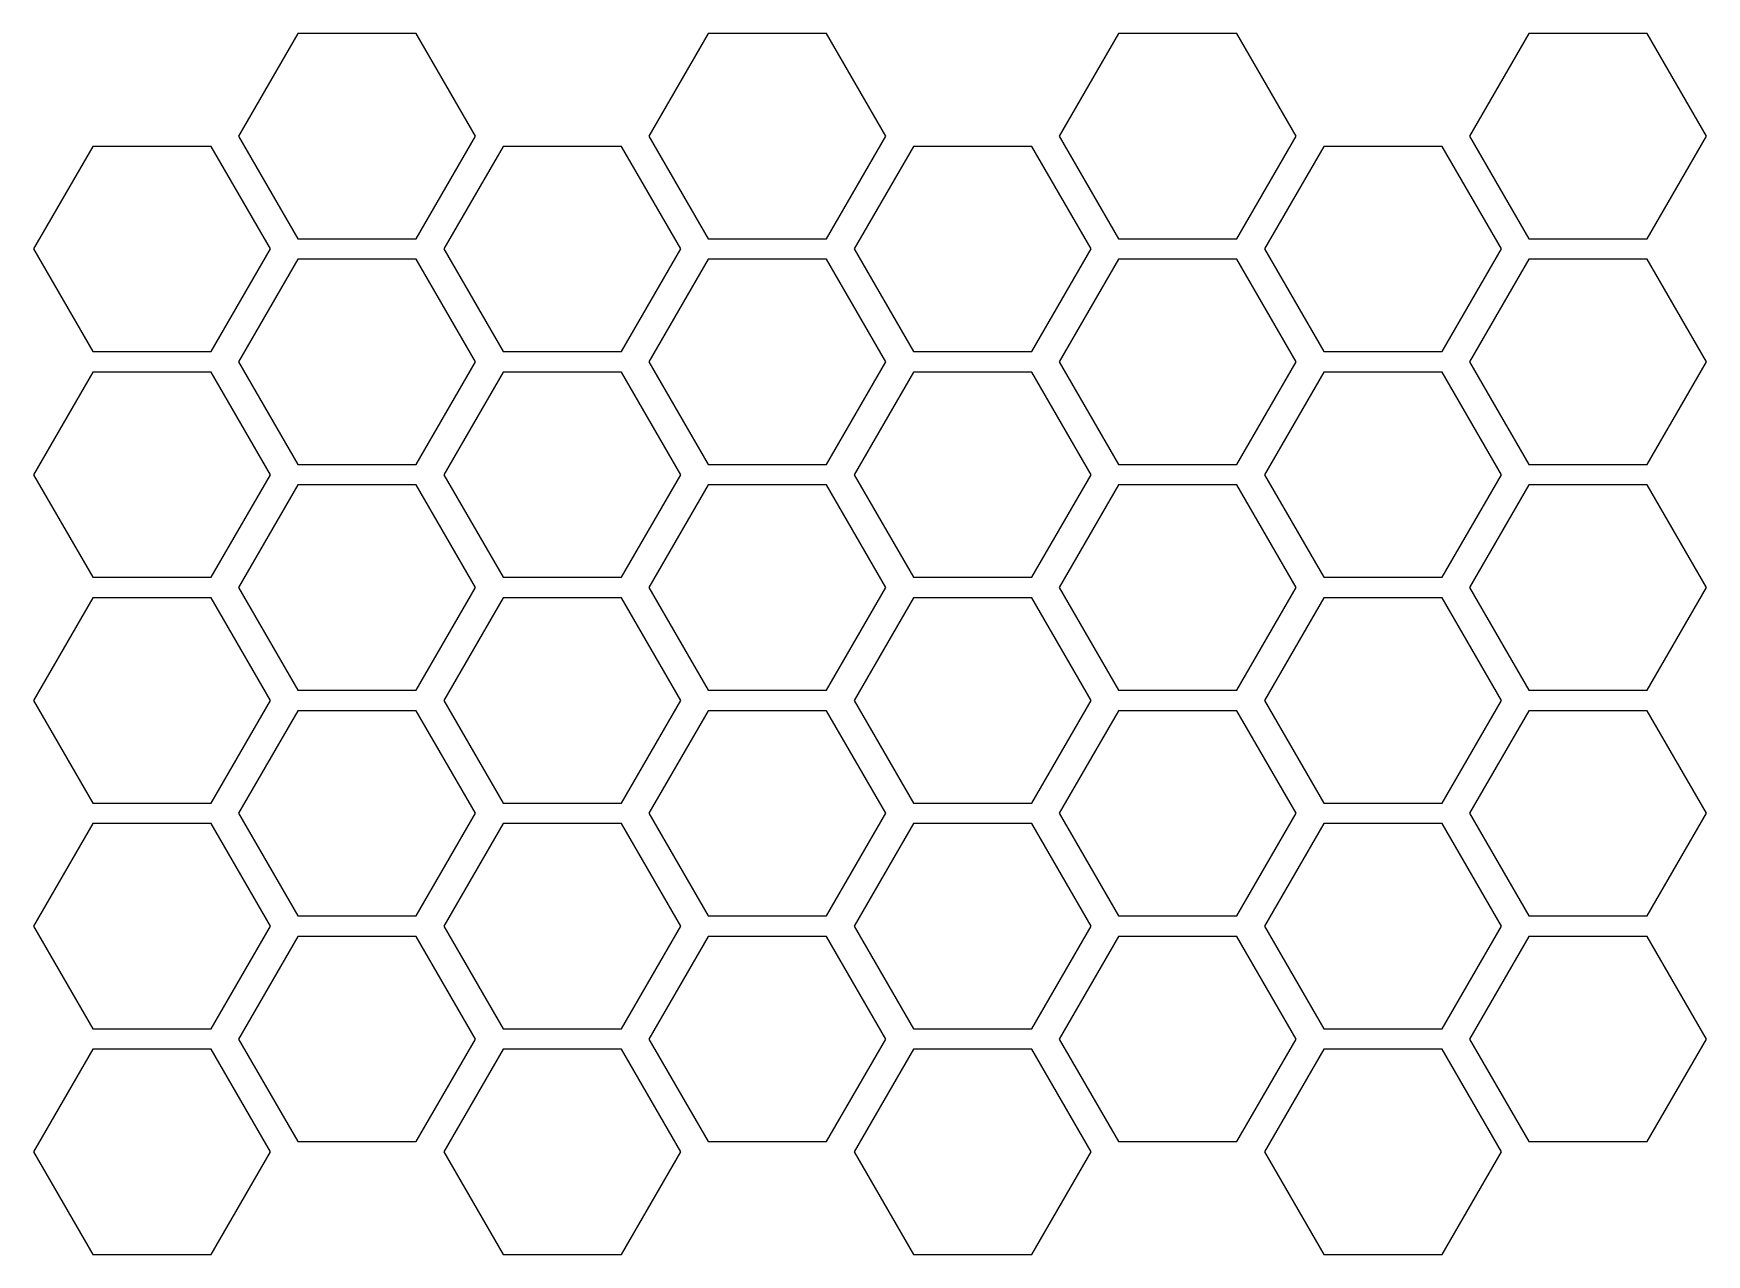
# Model space of a CAD drawing. Header units: millimetres. Extents: x 2.1 to 42.9, y 37.5 to 67.3.
import ezdxf

# ---------------------------------------------------------------- set-up
doc = ezdxf.new("R2010")
doc.units = ezdxf.units.MM
doc.layers.get('0').update_dxf_attribs({"linetype": 'CONTINUOUS'})

msp = doc.modelspace()

# ---------------------------------------------------------------- linework, layer by layer
for points in [[(8.557, 62.25), (11.443, 62.25), (12.887, 64.75), (11.443, 67.25), (8.557, 67.25), (7.113, 64.75)], [(21.443, 67.25), (18.557, 67.25), (17.113, 64.75), (18.557, 62.25), (21.443, 62.25), (22.887, 64.75)], [(31.443, 67.25), (28.557, 67.25), (27.113, 64.75), (28.557, 62.25), (31.443, 62.25), (32.887, 64.75)], [(41.443, 67.25), (38.557, 67.25), (37.113, 64.75), (38.557, 62.25), (41.443, 62.25), (42.887, 64.75)], [(3.557, 64.5), (2.113, 62), (3.557, 59.5), (6.443, 59.5), (7.887, 62), (6.443, 64.5)], [(16.443, 64.5), (13.557, 64.5), (12.113, 62), (13.557, 59.5), (16.443, 59.5), (17.887, 62)], [(26.443, 64.5), (23.557, 64.5), (22.113, 62), (23.557, 59.5), (26.443, 59.5), (27.887, 62)], [(36.443, 64.5), (33.557, 64.5), (32.113, 62), (33.557, 59.5), (36.443, 59.5), (37.887, 62)], [(12.887, 59.25), (11.443, 61.75), (8.557, 61.75), (7.113, 59.25), (8.557, 56.75), (11.443, 56.75)], [(18.557, 61.75), (17.113, 59.25), (18.557, 56.75), (21.443, 56.75), (22.887, 59.25), (21.443, 61.75)], [(28.557, 61.75), (27.113, 59.25), (28.557, 56.75), (31.443, 56.75), (32.887, 59.25), (31.443, 61.75)], [(38.557, 61.75), (37.113, 59.25), (38.557, 56.75), (41.443, 56.75), (42.887, 59.25), (41.443, 61.75)], [(3.557, 59), (2.113, 56.5), (3.557, 54), (6.443, 54), (7.887, 56.5), (6.443, 59)], [(16.443, 59), (13.557, 59), (12.113, 56.5), (13.557, 54), (16.443, 54), (17.887, 56.5)], [(26.443, 59), (23.557, 59), (22.113, 56.5), (23.557, 54), (26.443, 54), (27.887, 56.5)], [(36.443, 59), (33.557, 59), (32.113, 56.5), (33.557, 54), (36.443, 54), (37.887, 56.5)], [(11.443, 56.25), (8.557, 56.25), (7.113, 53.75), (8.557, 51.25), (11.443, 51.25), (12.887, 53.75)], [(22.887, 53.75), (21.443, 56.25), (18.557, 56.25), (17.113, 53.75), (18.557, 51.25), (21.443, 51.25)], [(32.887, 53.75), (31.443, 56.25), (28.557, 56.25), (27.113, 53.75), (28.557, 51.25), (31.443, 51.25)], [(42.887, 53.75), (41.443, 56.25), (38.557, 56.25), (37.113, 53.75), (38.557, 51.25), (41.443, 51.25)], [(3.557, 53.5), (2.113, 51), (3.557, 48.5), (6.443, 48.5), (7.887, 51), (6.443, 53.5)], [(13.557, 48.5), (16.443, 48.5), (17.887, 51), (16.443, 53.5), (13.557, 53.5), (12.113, 51)], [(23.557, 48.5), (26.443, 48.5), (27.887, 51), (26.443, 53.5), (23.557, 53.5), (22.113, 51)], [(33.557, 48.5), (36.443, 48.5), (37.887, 51), (36.443, 53.5), (33.557, 53.5), (32.113, 51)], [(8.557, 50.75), (7.113, 48.25), (8.557, 45.75), (11.443, 45.75), (12.887, 48.25), (11.443, 50.75)], [(21.443, 50.75), (18.557, 50.75), (17.113, 48.25), (18.557, 45.75), (21.443, 45.75), (22.887, 48.25)], [(31.443, 50.75), (28.557, 50.75), (27.113, 48.25), (28.557, 45.75), (31.443, 45.75), (32.887, 48.25)], [(41.443, 50.75), (38.557, 50.75), (37.113, 48.25), (38.557, 45.75), (41.443, 45.75), (42.887, 48.25)], [(3.557, 48), (2.113, 45.5), (3.557, 43), (6.443, 43), (7.887, 45.5), (6.443, 48)], [(13.557, 48), (12.113, 45.5), (13.557, 43), (16.443, 43), (17.887, 45.5), (16.443, 48)], [(23.557, 48), (22.113, 45.5), (23.557, 43), (26.443, 43), (27.887, 45.5), (26.443, 48)], [(33.557, 48), (32.113, 45.5), (33.557, 43), (36.443, 43), (37.887, 45.5), (36.443, 48)], [(8.557, 40.25), (11.443, 40.25), (12.887, 42.75), (11.443, 45.25), (8.557, 45.25), (7.113, 42.75)], [(18.557, 40.25), (21.443, 40.25), (22.887, 42.75), (21.443, 45.25), (18.557, 45.25), (17.113, 42.75)], [(28.557, 40.25), (31.443, 40.25), (32.887, 42.75), (31.443, 45.25), (28.557, 45.25), (27.113, 42.75)], [(38.557, 40.25), (41.443, 40.25), (42.887, 42.75), (41.443, 45.25), (38.557, 45.25), (37.113, 42.75)], [(3.557, 42.5), (2.113, 40), (3.557, 37.5), (6.443, 37.5), (7.887, 40), (6.443, 42.5)], [(13.557, 37.5), (16.443, 37.5), (17.887, 40), (16.443, 42.5), (13.557, 42.5), (12.113, 40)], [(23.557, 37.5), (26.443, 37.5), (27.887, 40), (26.443, 42.5), (23.557, 42.5), (22.113, 40)], [(33.557, 37.5), (36.443, 37.5), (37.887, 40), (36.443, 42.5), (33.557, 42.5), (32.113, 40)]]:
    msp.add_lwpolyline(points, close=True)

doc.saveas('drawing.dxf')
